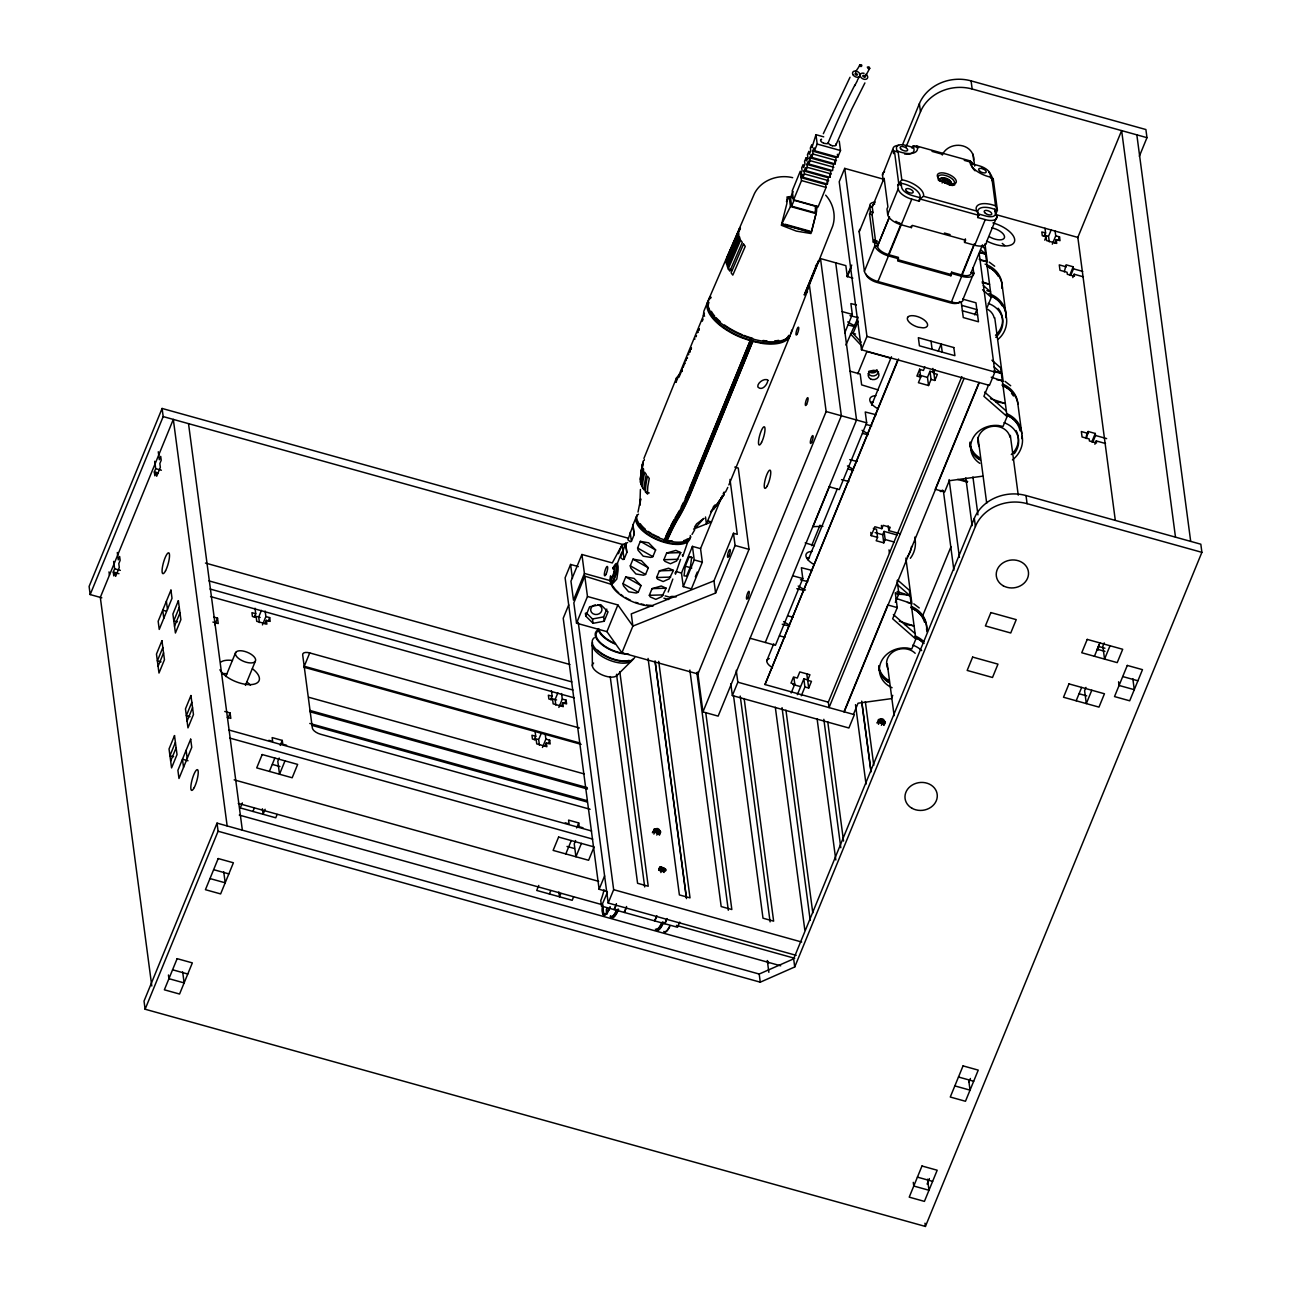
<?xml version="1.0" encoding="UTF-8"?>
<svg xmlns="http://www.w3.org/2000/svg" width="1291" height="1291" viewBox="0 0 1291 1291"><rect width="100%" height="100%" fill="white"/><g stroke="black" fill="none" stroke-linecap="round" stroke-linejoin="round"><path stroke-width="1.5" d="M645.435 491.903L645.435 491.677A92.662 79.897 -7.5 0 1 646.952 478.735L647.549 476.153L649.276 478.461L647.84 486.207A83.027 71.586 -7.5 0 0 647.598 494.098L645.435 491.903L649.212 492.952M625.635 543.446L626.829 552.516L624.102 559.181L622.875 559.552L620.6 557.567L625.635 543.446L626.829 552.516M632.929 525.647L627.91 539.767L630.169 541.752L631.396 541.381L634.139 534.716L632.977 524.937L636.269 516.9M668.189 592.004L672.837 579.03M912.124 148.32L913.027 146.093L916.9 146.077L970.106 160.891L971.849 162.456L971.639 165.183A15.75 7.165 22.3 0 0 975.044 170.783M643.208 460.984L641.643 468.827A92.936 80.139 -7.5 0 0 641.127 474.007M722.815 496.664L724.186 494.356L721.621 498.213A92.662 79.897 -7.5 0 1 713.294 509.251L714.504 507.766A92.936 80.139 -7.5 0 0 719.749 501.263L722.944 495.454A98.261 84.722 -7.5 0 1 718.312 502.231M679.34 374.455L676.5 377.924L675.968 382.346L704.434 313.277M726.204 262.073L726.462 263.961L738.872 235.188L738.613 233.3L726.204 262.073L728.511 262.702M739.146 228.959L740.34 227.506L726.736 257.78L754.412 193.65C761.303 179.917 778.263 174.14 792.674 177.674M714.907 504.975L714.859 506.556A98.261 84.722 -7.5 0 0 716.618 504.426M790.915 333.659L807.472 290.959M807.617 289.684L807.843 287.925M807.456 291.072L806.31 292.46L832.711 226.054C836.148 215.371 833.211 203.397 825.675 195.183M642.208 466.713A98.261 84.722 -7.5 0 0 640.465 479.59L640.675 477.815A98.261 84.722 -7.5 0 1 642.418 464.938L642.579 463.63M642.676 465.405L642.305 469.876A98.261 84.722 -7.5 0 0 640.562 482.737L640.304 480.849A98.261 84.722 -7.5 0 1 642.047 467.971L643.047 462.372L642.418 464.938M978.368 213.935L977.916 217.582L986.889 220.035A13.491 6.132 22.3 0 0 997.023 217.227L994.845 209.368L995.393 213.435A10.796 4.906 22.3 0 1 985.969 216.049L978.368 213.935L977.642 217.501L978.82 215.355L977.852 212.305A15.75 7.165 22.3 0 1 991.972 208.416L997.394 210.223L996.474 212.45L994.845 209.368M685.295 566.233L684.02 575.834L686.602 576.093L690.427 566.749L691.686 557.147L689.12 556.889L685.295 566.233L691.782 568.04M616.727 565.071L621.875 552.015M920.096 197.717L919.37 201.283L910.107 198.653A13.491 6.132 22.3 0 1 898.423 189.777L897.681 184.807L901.118 183.274L901.651 187.34A10.796 4.906 22.3 0 0 912.495 195.603L920.096 197.717L919.095 201.202L920.209 196.264A15.75 7.165 22.3 0 0 903.958 183.903L898.617 182.725L894.453 151.225L898.052 151.289A18.445 8.375 22.3 0 0 916.9 146.077M680.551 559.374L675.483 574.205L675.08 572.72M687.845 541.575L682.778 556.405L682.374 554.92M997.007 216.372L986.502 241.982A13.491 6.132 22.3 0 1 974.721 245.242L964.587 242.418L965.507 240.191L912.301 225.392L911.381 227.603L901.247 224.795A13.491 6.132 22.3 0 1 887.692 214.484L886.982 209.045L887.885 206.834L884.141 178.336L883.222 180.562L882.511 175.14L893.001 148.675A13.491 6.132 22.3 0 1 898.568 145.415M644.144 460.484L644.354 459.596M855.11 73.539C854.69 74.83 857.208 75.943 857.579 74.491C853.012 72.118 857.547 70.489 859.725 65.002C863.76 63.307 861 69.294 859.725 65.002M864.292 75.394C859.741 74.991 866.777 79.397 864.599 75.572M869.747 68.31L868.924 66.842L867.326 67.116L868.165 68.568L869.747 68.31L865.131 76.847M815.25 207.69L816.041 213.628L811.41 232.235L781.765 223.989L790.447 206.512L789.14 196.619L792.771 197.62L787.058 196.877A40.57 9.118 -74.4 0 1 786.865 203.607L781.329 225.263L796.386 231.121L810.974 233.526L816.509 211.853A40.57 9.118 -74.4 0 0 816.719 206.011M638.012 512.091L640.691 498.778L639.884 505.249L640.401 489.499M643.919 458.434L676.5 377.924M793.481 200.153L801.501 180.579L800.275 171.219L792.238 190.794L793.481 200.153L818.058 206.996L826.079 187.421L825.691 184.5L801.114 177.658L802.566 174.333L802.954 177.254L827.386 184.064L828.289 177.787L804.003 171.025L805.439 167.701L805.826 170.622L829.984 177.335L830.888 171.074L806.875 164.393L808.311 161.068L808.699 163.989L832.582 170.622L833.486 164.36L809.764 157.76L811.2 154.436L811.587 157.357L835.164 163.909L836.084 157.647L812.636 151.112L814.072 147.803L814.46 150.708L837.762 157.195L840.506 150.531L839.263 141.171M815.767 266.672L804.228 295.01L818.93 260.621M808.537 286.102L818.446 260.669M687.151 357.494L687.538 357.946M685.957 360.27L686.15 359.818M682.326 369.226L681.503 371.195L682.31 369.194M687.054 358.236L687.006 358.462M691.282 348.828L690.814 349.183M683.02 367.483L683.375 366.644M628.475 538.282L162.101 408.456L89.111 586.437L90.176 594.57L101.828 597.814M90.176 594.57L163.182 416.59L162.101 408.456M117.303 552.5L118.272 559.858L119.643 556.518L120.144 560.31L118.788 563.651L119.288 567.443L115.641 576.351L115.125 572.558L113.769 575.883L113.269 572.091L114.625 568.766L113.656 561.407M158.277 451.753L159.342 459.741L160.713 456.401L161.214 460.209L159.842 463.534L160.342 467.326L156.695 476.234L156.195 472.441L154.823 475.782L154.323 471.973L155.695 468.649L154.71 461.29M162.844 647.501L157.373 660.863L161.068 661.88M179.271 607.464L173.801 620.81L177.496 621.842M158.083 666.285L163.57 652.923M174.511 626.232L179.982 612.886M214.79 624.779L217.517 618.115L213.983 617.13M175.415 742.373L169.928 755.719L173.639 756.752M191.826 702.32L186.356 715.666L190.067 716.699M170.654 761.141L176.125 747.779M187.082 721.088L192.553 707.742M225.796 676.5L235.688 652.407M254.375 617.082L255.747 613.741L255.005 608.222M261.428 610.369L258.7 617.033L259.426 622.552M262.46 624.909L265.881 616.565L265.139 611.046M265.01 623.698L266.382 620.358L270.174 621.407L269.674 617.614L265.881 616.565M228.039 717.974L230.088 712.971L224.763 711.486M268.302 620.955L269.674 617.614M245.419 685.376L255.311 661.282A10.796 4.906 22.3 0 0 242.869 650.987A10.796 4.906 22.3 0 0 238.319 658.249A10.796 4.906 22.3 0 0 255.311 661.282M217.033 823.125L144.027 1001.106L145.108 1009.223L925.421 1226.45L1201.889 552.338L1200.824 544.205L1026.006 495.55A40.489 34.905 -7.5 0 0 974.318 518.337L793.658 958.842L794.723 966.975L760.27 982.177L218.098 831.243L217.033 823.125L759.189 974.043L793.658 958.842M145.108 1009.223L218.098 831.243M242.353 802.921L240.287 807.924L275.758 817.8L277.129 814.46M579.352 727.963L309.727 652.923L304.256 666.269L579.691 742.938M252.955 811.458L254.327 808.118M269.383 771.405L274.854 758.059M280.228 745.423L282.277 740.421L272.143 737.597L272.643 741.389L268.851 740.34M279.179 758.027L277.807 761.351L279.518 774.229L284.988 760.883M265.139 809.263L263.09 814.282L262.363 808.763M578.336 566.604L570.59 564.441L565.103 577.803L608.19 903.022L796.192 955.356M581.902 554.485L570.961 581.176L573.478 600.154L584.42 573.446L581.902 554.485L612.305 562.941L622.101 544.786L627.62 542.591M568.702 604.898L563.231 618.244L599.121 889.273L606.883 891.435M612.337 584.662L584.775 576.157L573.833 602.865L576.528 623.182L606.931 631.654L621.923 652.794L697.931 673.95L749.022 549.353L738.258 468.052L734.773 467.084M707.71 301.836L703.869 311.179L703.337 315.601L704.628 316.134M576.528 623.182L587.47 596.49L584.775 576.157M681.809 370.404L682.229 369.371L681.6 370.953M678.985 377.23L681.164 372.002M684.843 363.013L684.149 364.611L684.924 362.819M689.62 352.007L690.136 350.732M694.897 339.13L695.01 338.887M696.091 336.386L696.446 335.531L695.914 336.79M702.223 321.249L703.127 319.055M681.938 371.501L682.31 370.598M689.797 351.765L690.185 350.813M735.918 244.628L738.145 239.206M534.361 739.646L535.733 736.306L535.007 730.787M550.789 699.593L552.161 696.252L551.435 690.733M585.775 616.097L589.6 606.754L600.735 604.64L608.029 611.869L604.204 621.229L593.069 623.327L585.775 616.097L585.388 613.193M541.429 732.917L538.686 739.598L539.428 745.117M557.857 692.88L555.114 699.544L555.84 705.064M618.454 553.694L622.101 544.786L624.102 559.181M542.446 747.473L545.867 739.13L545.141 733.611M558.874 707.42L562.295 699.077L561.569 693.557M545.012 746.263L546.367 742.922L550.176 743.971L549.676 740.179L545.867 739.13M561.424 706.209L562.795 702.869L566.604 703.934L566.087 700.142L562.295 699.077M548.304 743.519L549.676 740.179M564.732 703.466L566.087 700.142M604.204 621.229L603.623 616.888L606.818 609.094M622.988 583.629L625.732 576.948L634.075 578.416L641.014 585.581L638.27 592.246L636.189 593.021L628.588 591.762L623.488 585.84L622.988 583.629L638.27 592.246M630.282 565.829L633.026 559.148L641.369 560.617L648.308 567.782L645.581 574.447L643.499 575.221L635.898 573.962L630.783 568.04L630.282 565.829L645.581 574.447M637.593 548.03L640.32 541.349L648.663 542.817L655.618 549.982L652.875 556.647L650.793 557.422L643.192 556.163L638.077 550.24L637.593 548.03L652.875 556.647M606.931 631.654L617.873 604.946L587.47 596.49M823.723 136.846L815.96 134.684L811.958 147.529M793.061 191.423L790.495 197.652L791.625 206.189L814.686 212.595L817.235 206.366L794.191 199.96L791.625 206.189M814.46 150.708L817.203 144.043L815.96 134.684M637.125 520.757A27.644 12.555 22.3 0 0 658.136 539.525L663.639 541.429L665.01 538.153M664.913 541.784L666.898 537.088A94.082 21.124 -74.4 0 1 678.469 514.802A96.873 21.753 -74.4 0 0 690.572 489.499L751.717 340.453M663.639 541.429L666.172 542.139L668.173 537.427A94.082 21.124 -74.4 0 1 679.728 515.157A96.873 21.753 -74.4 0 0 691.847 489.854L752.976 340.808L750.442 340.098L689.313 489.16M621.923 652.794L632.88 626.087L631.267 613.903L713.971 580.869L733.482 533.28L737.274 534.345L729.996 479.381M750.442 340.098L689.394 489.838A98.261 22.076 -74.4 0 1 677.113 515.512A92.855 20.85 -74.4 0 0 664.639 539.896L658.813 537.879A29.015 13.168 22.3 0 1 637.189 514.673M752.976 340.808L691.928 490.548A98.261 22.076 -74.4 0 1 679.647 516.206A92.855 20.85 -74.4 0 0 667.173 540.59L672.901 541.8A29.015 13.168 22.3 0 0 690.798 536.862M649.308 595.312L652.036 588.648L661.299 586.001L666.124 588.196L661.993 596.571L655.828 599.347L650.293 596.942L649.308 595.312L663.38 594.877M656.603 577.529L659.346 570.848L668.609 568.201L673.418 570.396L669.303 578.771L663.138 581.547L657.587 579.143L656.603 577.529L670.691 577.077M663.897 559.729L666.64 553.048L675.903 550.402L680.728 552.596L676.597 560.972L670.432 563.747L664.897 561.343L663.897 559.729L677.985 559.277M538.767 885.432L536.717 890.451L572.187 900.311L573.543 896.987M883.464 179.175L844.701 168.379L839.215 181.724L861.484 349.764L989.422 385.38L994.893 372.034L979.175 253.423M549.385 893.969L550.741 890.629M565.797 853.932L571.284 840.57M576.641 827.934L578.707 822.932L568.573 820.108L569.073 823.9L565.264 822.851M681.487 573.059L692.428 546.367L700.545 548.627L702.336 562.166L691.395 588.874L683.278 586.614L681.487 573.059L675.709 571.461M575.592 840.538L574.237 843.878L575.931 856.74L581.418 843.394M713.778 506.024L706.435 523.952L705.499 516.981M683.278 586.614L694.235 559.923L692.428 546.367M700.545 548.627L722.137 495.954M560.875 893.453L559.519 896.793L558.874 891.92M728.866 484.948L789.995 335.886A44.523 20.22 22.3 0 1 762.529 343.471L753.073 341.486M695.333 576.787L697.253 572.123M859.225 231.88L869.731 206.27A13.491 6.132 22.3 0 1 875.282 202.154M894.453 151.225L893.566 153.597L893.017 149.53M875.572 241.223L872.07 214.629L872.974 212.402L872.264 207.06L883.528 179.497M860.468 228.959A13.491 6.132 22.3 0 0 859.209 231.831L864.405 271.271A13.491 6.132 22.3 0 0 877.88 281.519L951.515 302.013A13.491 6.132 22.3 0 0 963.215 298.77L973.721 273.111L971.187 272.417A10.796 4.906 22.3 0 1 961.763 275.015L951.645 272.191L950.902 275.774L897.697 260.96L898.439 257.393L888.305 254.569A10.796 4.906 22.3 0 1 877.444 246.323L876.734 240.884L874.201 240.191L873.281 242.418L869.537 213.919L870.441 211.692L869.731 206.27L872.264 206.98A10.796 4.906 22.3 0 1 874.733 203.962M617.873 604.946L632.88 626.087L715.585 593.053L735.095 545.48L733.482 533.28M847.17 276.209L851.737 265.042M847.251 276.839L851.059 267.527M902.619 144.56L919.386 103.667A40.489 34.905 -7.5 0 1 971.09 80.881L1145.892 129.536L1146.973 137.669L1139.34 156.292M599.121 889.273L604.591 875.927M905.992 147.126L920.467 111.801L919.386 103.667M875.814 243.111L876.734 240.884M864.405 271.223L874.911 245.613L874.201 240.191M887.692 214.484L898.197 188.873M900.198 185.501L901.118 183.274L897.697 184.952L901.812 179.772L898.052 151.289M898.617 258.749L888.482 255.925A13.491 6.132 22.3 0 1 874.911 245.613L877.444 246.323L889.451 216.92M608.19 903.022L613.661 889.677L578.255 622.31M877.444 246.323L889.467 217.017M844.717 332.965L852.318 314.423L850.882 303.579L856.385 304.966M845.912 345.052L858.208 317.247M858.047 321.233L853.028 333.465L861.081 342.115M877.961 281.535L911.769 199.169M888.466 254.617L901.247 223.488M652.375 832.711C660.556 819.349 664.058 843.717 653.746 829.371M652.923 832.453L654.295 829.129M852.835 278.162L847.283 276.484L845.847 265.639L820.511 258.587L841.345 415.783L718.151 716.118L702.95 711.89L826.143 411.539L809.263 284.198M653.666 832.356L655.037 829.016M653.875 834.083L655.925 829.064M655.538 832.614L656.909 829.274M656.522 832.953L657.894 829.613M656.796 835.083L658.846 830.081M658.297 833.954L659.669 830.613M658.959 834.551L660.33 831.21M659.411 835.148L660.782 831.807M861.484 349.764L866.955 336.418L844.701 168.379M857.773 373.793L866.89 351.555L890.968 358.252M658.7 870.295L660.072 866.955C676.306 871.28 653.859 874.104 660.072 866.955M659.588 870.344L660.96 867.019M942.091 182.999L942.64 181.66M660.556 870.554L661.928 867.213M737.839 682.197L854.384 714.649L848.897 727.995L732.368 695.559L737.839 682.197L736.257 670.336M660.863 872.571L662.928 867.568M662.493 871.36L663.864 868.02M663.332 871.893L664.704 868.569M663.994 872.49L665.349 869.15M765.289 642.482L856.546 420.011L835.713 262.815M829.5 486.481L813.04 526.647L822.932 526.325M811.636 545.657L820.043 525.163M766.854 660.556L773.729 643.789M808.134 559.923L837.181 489.095M871.57 405.229L891.452 356.768M812.378 570.509L801.372 567.717L802.808 578.562L775.423 645.306L750.087 638.254M876.25 414.766L865.244 411.99L866.681 422.835L839.295 489.579L829.161 486.755M897.665 360.237L764.982 684.537L828.322 702.175L961.843 376.633M764.982 684.537L898.504 358.995M950.902 275.774L951.645 272.191M961.601 274.983L974.382 243.838M974.544 243.886L951.435 301.981M791.173 692.96L794.788 684.165L793.917 677.662M919.628 369.016L920.709 377.133L918.417 382.701L928.552 385.525L931.053 379.409L929.988 371.275L933.78 372.324L934.862 380.458L931.053 379.409M924.889 366.951L923.436 370.469L919.644 369.404L916.9 376.084L920.709 377.133M974.721 245.242L985.243 219.631M797.338 694.703L803.841 678.856L807.633 679.905M928.552 385.525L927.471 377.392L929.988 371.275M938.267 351.071L941.155 344.019L942.236 352.153M982.467 244.854L971.187 272.417L973.721 273.111L973.011 267.689M801.308 695.784L804.906 686.973L803.841 678.856M934.862 380.458L937.363 374.342L933.571 373.293L935.007 369.759M804.906 686.973L808.715 688.038L811.458 681.358L807.65 680.309L809.925 674.741L799.807 671.917L797.289 678.049L793.497 676.984L790.98 683.1L794.788 684.165M897.035 534.99L884.077 531.392L885.158 539.525L883.786 542.849L876.186 540.735L877.557 537.395L871.215 535.636L874.862 526.744L881.834 528.681L883.205 525.34L890.177 527.293L888.805 530.617L899.908 533.716M883.786 542.849L882.705 534.716L884.077 531.392M974.689 314.875L976.867 309.582L961.666 305.354M987.228 307.242L991.278 297.35L984.823 248.566L981.918 246.016M964.087 378.328L829.048 707.597L828.257 701.659M843.991 711.761L887.788 604.963L897.245 607.593L892.662 618.776L915.835 639.077L911.769 648.97L907.153 647.985A24.287 20.946 -7.5 0 0 880.623 663.009A24.287 20.946 -7.5 0 0 892.081 687.716M979.03 382.491L935.233 489.273L944.689 491.903L949.272 480.72L982.645 476.169M844.249 711.825L979.288 382.556M1044.225 236.35L1045.597 233.009L1044.968 228.265M895.325 602.381L898.875 593.731L897.116 580.45M1044.726 240.142L1046.097 236.802L1042.305 235.737L1041.805 231.944L1045.597 233.009M1051.294 229.637L1048.55 236.301L1049.276 241.82M853.448 714.391L858.031 703.208L891.387 698.641L892.743 695.349M988.486 385.121L983.903 396.305L1007.077 416.59L1003.01 426.482L998.395 425.497A24.287 20.946 -7.5 0 0 972.623 438.795A24.287 20.946 -7.5 0 0 979.804 463.34M1052.31 244.177L1055.731 235.833L1055.102 231.089M1054.86 242.966L1056.232 239.626L1060.04 240.675L1059.524 236.882L1055.731 235.833M1058.168 240.223L1059.524 236.882M876.96 722.96C885.142 709.598 888.66 733.95 878.332 719.62M877.509 722.702L878.881 719.361M878.267 722.605L879.623 719.265M922.662 615.791L950.967 546.771M1077.662 237.818L1121.637 130.617L1175.488 537.153M878.461 724.316L880.527 719.313M1064.317 271.852L1066.092 264.816L1073.192 266.785L1073.45 268.818L1070.723 275.499M880.123 722.847L881.495 719.523M881.124 723.202L882.479 719.862M881.382 725.316L883.431 720.313M882.883 724.203L884.254 720.862M883.544 724.784L884.916 721.443M883.996 725.381L885.368 722.04M1069.771 275.128L1073.192 266.785M1072.805 277.581L1074.177 274.241L1083.423 276.823M794.723 966.975L975.399 526.47L974.318 518.337M1086.118 436.503L1088.168 431.501L1095.268 433.469L1095.526 435.503L1092.799 442.184M1086.393 438.537L1088.168 431.501M1091.847 441.812L1095.268 433.469M1094.881 444.265L1096.253 440.925L1105.516 443.507M1097.043 649.647L1099.093 644.645L1097.995 650.019M1076.178 700.771L1081.648 687.425M1094.413 656.28L1099.9 642.934M1085.973 687.377L1084.601 690.717L1086.312 703.595L1091.783 690.249M1104.225 642.886L1102.853 646.226L1104.547 659.104L1110.034 645.758M927.099 1184.089L929.342 1178.586M968.912 1082.148L970.412 1078.485M685.699 360.931L686.118 359.931M688.442 354.831L688.861 353.847M698.609 330.076L699.012 329.076M698.851 330.173L699.254 329.189M698.738 329.947L699.093 328.882M823.674 143.333L827.305 143.737A4.051 1.84 22.3 0 0 828.225 142.607A304.563 68.407 -74.4 0 1 854.803 85.141M830.323 144.979L829.532 144.35A4.051 1.84 22.3 0 1 828.225 142.607M832.259 145.786L834.906 145.851A4.051 1.84 22.3 0 0 835.632 144.156M835.777 145.221L851.624 109.396L864.905 82.931M689.733 351.717L690.185 350.652L689.975 351.83M690.959 348.715L691.411 347.65M683.213 367.047L683.843 365.514M679.728 922.097L677.517 927.261L601.509 906.104L607.399 892.307M616.388 904.458L614.177 909.639A25.901 5.826 -74.4 0 0 616.388 903.668M626.522 907.283L624.311 912.463A25.901 5.826 -74.4 0 0 626.522 906.492M656.925 915.739L654.715 920.919A25.901 5.826 -74.4 0 0 656.393 916.497M667.06 918.563L664.849 923.743A25.901 5.826 -74.4 0 0 666.527 919.321M691.056 349.296L691.443 348.392M823.335 133.699L850.027 77.25M708.614 299.609L726.736 257.667M728.205 268.883L740.614 240.126L742.309 242.418L729.867 271.175L728.205 268.883L732.062 269.964M729.528 253.407L740.421 228.249M809.715 158.987L806.02 157.954L804.583 161.262L804.971 164.183L803.535 167.507L803.147 164.586L801.711 167.911L802.098 170.815L800.662 174.14M802.954 177.254L804.39 173.93L804.003 171.025M805.826 170.622L807.262 167.297L806.875 164.393M808.699 163.989L810.135 160.665L809.764 157.76M811.587 157.357L813.023 154.032L812.636 151.112M727.801 487.401L725.461 492.178M854.658 85.835L857.305 80.817M786.445 201.509L789.14 196.619M692.024 534.442L694.752 529.746M782.943 223.666L782.443 224.505L809.554 232.041L810.054 231.202L784.88 224.198M910.349 558.293C914.448 552.951 916.223 546.109 915.093 539.444M723.154 493.678L724.154 492M723.541 494.437L724.332 493.097M616.888 564.151L617.001 563.989A10.393 1.146 -70.9 0 1 617.598 564.909A10.393 3.486 -78.1 0 1 617.953 571.268L616.808 579.062L613.047 583.225A10.393 3.486 -78.1 0 1 610.659 581.805A10.393 1.146 -70.9 0 1 610.933 580.288M815.492 265.93L816.719 264.429M817.59 263.38L818.768 261.912M616.469 675.935L631.218 661.234M997.878 339.468C1004.479 334.143 1007.851 325.332 1006.351 316.973M1012.434 459.935C1019.567 454.4 1023.876 445.282 1022.133 436.229M923.517 196.264L919.999 198.975L978.82 215.355L976.722 211.079L923.517 196.264A18.445 8.375 22.3 0 0 901.812 179.772M821.011 139.622L821.576 139.299A4.051 1.84 22.3 0 0 821.931 142.236L823.706 143.236M693.557 529.084L711.486 521.919L707.694 520.87M586.404 612.967L592.488 618.986L603.623 616.888M666.64 553.048L680.728 552.596M659.346 570.848L673.418 570.396M652.036 588.648L666.124 588.196M672.482 541.042L667.173 540.59M666.172 542.139L671.578 543.269A27.644 12.555 22.3 0 0 688.636 538.557M849.994 315.633L857.337 317.489M848.171 324.993L855.513 326.849M866.18 424.497L871.699 425.901M862.533 433.405L868.036 434.793M849.752 459.644L857.095 461.484M847.929 469.004L853.448 470.392M841.538 479.655L848.881 481.511M800.468 579.772L807.827 581.628M796.821 588.68L804.164 590.536M787.72 615.839L793.223 617.227M782.233 624.263L789.576 626.119M779.506 635.866L785.009 637.254M920.467 111.801A40.489 34.905 -7.5 0 1 972.155 89.014L1146.973 137.669M918.724 147.674L913.027 146.093L913.996 149.127A15.75 7.165 22.3 0 1 904.588 154.016M932.005 151.37L941.494 154.016M964.264 160.358L971.849 162.456M913.479 147.513L905.879 145.399A10.796 4.906 22.3 0 0 896.454 147.997L897.003 152.08M971.752 163.731L979.353 165.845A10.796 4.906 22.3 0 1 990.197 174.091L990.746 178.174L993.231 178.723L997.394 210.223L995.555 205.866L991.795 177.383A18.445 8.375 22.3 0 1 970.106 160.891M817.203 144.043L840.506 150.531M813.023 154.032L836.471 160.552M810.135 160.665L833.873 167.265M995.845 214.58L1077.84 237.415L1115.263 520.031M807.262 167.297L831.275 173.978M1044.419 235.156L1048.147 236.188M804.39 173.93L828.677 180.692M801.501 180.579L826.079 187.421M870.441 211.692L872.974 212.402M1066.366 266.85L1059.265 264.881L1059.992 270.287L1067.076 272.272L1067.35 274.305L1074.451 276.274L1074.177 274.241M1073.45 268.818L1082.713 271.4M944.431 233.026L950.128 234.607M869.537 213.919L872.07 214.629M790.447 206.512L816.041 213.628M951.822 273.547L961.956 276.371A13.491 6.132 22.3 0 0 973.721 273.111M897.519 259.604L950.725 274.418M962.666 299.109L975.964 302.804L978.481 321.782L963.28 317.554L961.214 301.965M962.376 310.776L977.577 315.004M842.184 311.599L852.318 314.423M866.955 336.418L994.893 372.034M851.753 332.981L855.546 334.03M919.031 375.036L927.471 377.392M1088.442 433.534L1081.342 431.549L1082.068 436.971L1089.152 438.94L1089.426 440.973L1096.527 442.958L1096.253 440.925M1095.526 435.503L1106.645 438.601M850.075 371.227L860.209 374.051L861.646 384.879L878.283 389.947M826.143 411.539L866.681 422.835M961.795 479.8L967.637 481.43M957.68 479.413L967.395 482.124M975.399 526.47A40.489 34.905 -7.5 0 1 1027.087 503.668L1201.889 552.338M873.313 528.39L876.476 529.278L877.557 537.395M875.104 532.602L882.705 534.716M885.158 539.525L894.405 542.091M1099.367 646.678L1104.918 648.227M735.095 545.48L749.022 549.353M898.875 593.731L895.276 592.73L897.245 607.593M1097.479 649.292L1104.951 651.374M792.674 575.738L802.808 578.562M1122.718 676.549L1137.92 680.777M689.12 556.889L692.363 557.793M694.235 559.923L702.336 562.166M163.182 416.59L623.731 544.786M1079.228 693.8L1086.699 695.865M584.42 573.446L611.692 581.047M665.123 595.909L669.819 597.233A6.745 3.066 22.3 0 1 676.048 597.023M155.695 468.649L161.391 470.231M154.323 471.973L158.115 473.039M792.771 684.44L800.242 686.522M205.447 563.054L569.96 664.51M208.964 580.885L571.848 681.906M210.046 589.019L572.914 690.023M114.625 568.766L120.337 570.348M210.546 596.587L574.334 697.866M113.269 572.091L118.966 573.688M255.747 613.741L251.939 612.676L252.439 616.485L256.247 617.534L256.748 621.326L266.882 624.15L266.382 620.358M552.161 696.252L548.368 695.204L548.869 698.996L552.661 700.045L553.161 703.837L563.296 706.661L562.795 702.869M254.569 615.888L260.169 617.453M550.983 698.399L556.582 699.964M212.918 622.052L218.244 623.537L217.517 618.115M166.426 611.176L162.731 610.159L163.796 618.276M304.014 667.237L581.111 744.358M535.733 736.306L531.94 735.241L532.441 739.033L536.233 740.098L536.749 743.89L546.884 746.714L546.367 742.922M534.555 738.452L538.299 739.485M308.823 697.285L584.258 773.955M309.937 710.453L587.292 787.655M310.114 711.809L587.47 789.011M309.792 723.46L587.147 800.678M311.906 725.364L587.324 802.034M590.116 809.279L320.507 734.224A8.101 3.679 22.3 0 1 312.357 728.043L302.675 654.86A8.101 3.679 22.3 0 1 309.727 652.923M227.264 717.409L230.815 718.393L230.088 712.971M286.586 745.278L282.777 744.213L282.277 740.421M582.999 827.789L579.207 826.724L578.707 822.932M228.701 729.948L591.585 830.968M229.782 738.081L592.666 839.085M272.433 764.433L279.905 766.515M566.991 846.428L574.463 848.51M188.018 760.754L182.467 759.221L183.548 767.338M234.155 779.861L598.669 881.333M613.661 889.677L801.663 942.01M238.254 803.389L602.768 904.862M676.436 925.373L794.723 958.309M239.287 815.089L780.7 965.797M213.644 869.666L228.846 873.894M958.487 1077.017L973.688 1081.245M209.981 878.558L225.183 882.802L223.73 871.764M954.84 1085.909L970.041 1090.137L968.815 1080.954M172.574 969.783L187.776 974.011M917.417 1177.134L932.618 1181.362M663.913 598.185L668.625 599.508M805.181 542.865L814.411 545.69M869.731 206.27L872.264 207.06M979.998 252.229L985.549 254.053L981.192 250.244M979.143 259.184L986.55 261.605A36.132 31.162 -7.5 0 0 981.079 260.508M982.144 281.858L989.552 284.294A36.132 31.162 -7.5 0 0 982.225 282.971M986.84 290.636L990.552 291.847L983.306 285.505M993.941 370.872L1001.332 373.309L994.102 366.967M991.23 377.214L1002.332 380.861A36.132 31.162 -7.5 0 0 996.878 379.748M990.536 398.677L1005.35 403.534A36.132 31.162 -7.5 0 0 996.152 402.114M897.132 591.52L910.09 595.78L897.051 584.371M896.293 598.475L911.091 603.333A36.132 31.162 -7.5 0 0 907.492 602.51M899.294 621.165L914.093 626.022A36.132 31.162 -7.5 0 0 904.91 624.586M832.308 145.705L830.371 144.899M750.539 340.776L740.889 337.451A44.523 20.22 22.3 0 1 711.163 297.608M640.32 541.349L655.618 549.982M633.026 559.148L648.308 567.782M625.732 576.948L641.014 585.581M989.245 262.121L994.683 266.22M1005.043 381.361L1010.692 385.751M913.802 603.849L919.24 607.948M982.58 289.733L991.278 297.35M991.924 360.205L1000.606 367.806L1007.077 416.59M984.613 392.077L1006.351 411.103M897.778 580.143L909.364 590.294L915.835 639.077M893.372 614.548L915.093 633.574M991.795 177.383L993.231 178.723L992.327 180.95L991.601 176.109A13.491 6.132 22.3 0 0 988.664 172.171M850.462 333.917L861.42 345.665M768.516 963.441L767.306 960.536L768.855 972.333M632.977 524.937L634.139 534.716M1136.838 134.845L1190.689 541.381M1132.82 678.646L1134.273 689.684L1119.071 685.456L1118.587 681.777M1056.232 239.626L1056.732 243.418L1046.598 240.594L1046.097 236.802M1001.913 283.52L1005.592 311.26M1021.391 430.516L1017.711 402.76A28.434 24.529 -7.5 0 0 1002.8 385.767M971.09 80.881L972.155 89.014M1026.006 495.55L1027.087 503.668M973.075 154.129L974.657 166.087M984.952 243.87L987.341 261.815M994.732 317.667L1003.188 381.474M1010.32 435.325L1018.244 495.147M965.329 238.835L965.507 240.191M964.409 241.062L964.587 242.418M977.981 437.359L986.695 503.167M972.93 476.976L977.949 514.867M965.797 477.864L972.123 525.647M931.037 341.195L932.102 349.328M949.127 479.59L959.423 557.357M932.925 368.403L933.571 373.293M911.204 226.248L911.381 227.603M943.334 490.515L953.871 570.154M905.862 558.083L911.946 603.962M888.16 525.744L888.805 530.617M837.375 154.291L837.762 157.195M889.031 549.869L889.451 553.113M834.777 161.004L835.164 163.909M881.398 525.437L881.834 528.681M829.597 174.43L829.984 177.335M826.998 181.143L827.386 184.064M870.796 532.392L871.215 535.636M887.272 663.816L894.13 715.682M812.168 147.594L811.781 144.689L810.345 147.997L810.732 150.918L809.296 154.226L808.908 151.321L807.472 154.63L807.843 157.55L806.407 160.859L806.02 157.954M865.341 701.659L873.765 765.273M927.519 1179.216L928.971 1190.254L913.77 1186.026L913.286 1182.346M861.694 701.126L870.909 770.711M861.807 702.369L871.022 771.937M924.985 1223.19L925.421 1226.45M855.497 704.66L866.019 784.17M827.757 721.83L843.539 841.07M823.836 719.313L840.812 847.751M817.106 718.861L835.81 859.984M806.794 673.805L808.715 688.038M785.945 710.195L812.797 912.915M782.039 707.678L810.215 920.402M775.31 707.226L804.793 929.827M744.149 698.56L773.632 921.161L762.997 918.191L733.514 695.591M740.227 696.043L770.098 921.871M730.787 683.697L732.368 695.559M713.971 580.869L715.585 593.053M759.189 974.043L760.27 982.177M705.774 712.761L731.836 909.526L721.185 906.556L689.862 670.045M697.689 672.095L702.95 711.89M696.85 672.482L728.302 910.236M658.7 661.363L690.023 897.874L679.389 894.921L648.066 658.41M655.053 660.847L686.376 897.423M655.166 662.073L686.505 898.601M630.202 532.312L631.396 541.381M619.793 671.594L648.227 886.239L637.576 883.286L610.207 676.581M616.533 674.289L644.693 886.949M592.488 618.986L593.069 623.327M570.59 564.441L572.429 578.416M601.509 906.104L600.767 900.553A14.846 3.34 -74.4 0 0 604.027 889.725M188.518 423.642L242.353 830.178M227.151 825.933L173.317 419.397L100.311 597.394L151.789 985.985M166.378 601.251L167.459 609.384M186.114 750.313L187.195 758.446M182.66 971.881L184.129 982.919L168.927 978.675L168.443 974.995M109.009 571.881L109.445 575.14M592.198 645.08L592.375 665.962M772.502 667.657A10.796 4.906 22.3 0 1 769.275 658.555M854.965 325.832A25.901 11.764 22.3 0 1 847.703 321.895M806.73 558.035A14.846 6.745 22.3 0 1 809.457 557.647M813.733 564.328A14.846 6.745 22.3 0 1 812.023 551.418M789.317 624.86A25.901 11.764 22.3 0 1 783.589 621.633M805.455 589.987A25.901 11.764 22.3 0 1 798.193 586.033M870.602 402.292A14.846 6.745 22.3 0 1 873.329 401.921M877.606 408.601A14.846 6.745 22.3 0 1 875.895 395.691M853.19 469.133A25.901 11.764 22.3 0 1 847.461 465.906M867.778 433.534A25.901 11.764 22.3 0 1 862.065 430.306M981.563 167.862A13.491 6.132 22.3 0 1 983.177 168.588M882.511 175.14A13.491 6.132 22.3 0 1 884.577 171.735M976.722 211.079A18.445 8.375 22.3 0 1 995.555 205.866M959.6 301.561A10.796 4.906 22.3 0 1 950.354 302.852L876.879 282.406A10.796 4.906 22.3 0 1 866.035 274.16M943.673 182.451A5.39 2.453 22.3 0 1 942.688 177.771A5.39 2.453 22.3 0 1 950.822 181.724A5.39 2.453 22.3 0 1 944.931 183.048M946.642 179.094A6.745 3.066 22.3 0 1 951.144 185.129M939.428 181.079A6.745 3.066 22.3 0 1 944.996 178.513M940.849 181.402A8.779 3.986 22.3 0 1 941.058 174.979A8.779 3.986 22.3 0 1 953.468 180.127A8.779 3.986 22.3 0 1 948.95 184.758M954.824 184.742A10.118 4.599 22.3 0 1 953.452 185.371M938.105 179.836A8.779 3.986 22.3 0 1 939.719 179.61M951.177 184.355A8.779 3.986 22.3 0 1 952.145 185.646M943.059 181.563A2.695 1.226 22.3 0 1 946.642 182.564M946.545 182.741A2.695 1.226 22.3 0 1 943.172 180.417A2.695 1.226 22.3 0 1 946.626 180.32A2.695 1.226 22.3 0 1 947.626 182.709M949.998 184.484A5.39 2.453 22.3 0 1 949.272 184.823M946.4 179.659A5.39 2.453 22.3 0 1 947.659 180.272M948.772 180.998A5.39 2.453 22.3 0 1 950.241 182.58M942.979 179.691A3.244 1.469 22.3 0 1 947.045 180.256A3.244 1.469 22.3 0 1 948.449 182.789M945.125 182.596A3.244 1.469 22.3 0 1 942.72 180.014M899.746 223.02A10.796 4.906 22.3 0 1 898.423 222.52M897.148 221.939A10.796 4.906 22.3 0 1 895.906 221.294M878.461 371.566A5.39 4.648 -7.5 0 1 868.23 373.502M877.105 370.759A5.39 4.648 -7.5 0 1 868.569 371.388M876.96 369.678A5.39 4.648 -7.5 0 1 869.472 371.098M651.358 605.35A27.805 12.62 22.3 0 1 646.42 604.995M643.789 604.559A27.805 12.62 22.3 0 1 641.094 603.946M638.367 603.204A27.805 12.62 22.3 0 1 635.624 602.3M630.25 600.073A27.805 12.62 22.3 0 1 625.215 597.41M622.875 595.926A27.805 12.62 22.3 0 1 620.713 594.393M618.744 592.795A27.805 12.62 22.3 0 1 613.096 586.259M597.668 604.85A5.664 4.89 -7.5 0 1 600.912 612.354A5.664 4.89 -7.5 0 1 591.536 612.418A5.664 4.89 -7.5 0 1 595.329 604.866M897.132 594.376A36.132 31.162 -7.5 0 1 910.09 595.78M888.03 681.874A24.287 20.946 -7.5 0 1 879.01 668.141M889.192 682.568A24.384 21.027 -7.5 0 1 878.751 665.688M912.785 645.161A24.384 21.027 -7.5 0 1 921.661 650.583M888.918 680.518A24.384 21.027 -7.5 0 1 878.864 667.286M888.127 669.238A16.25 14.007 -7.5 0 1 894.05 651.229A16.25 14.007 -7.5 0 1 915.19 653.278M914.609 637.06A27.095 23.351 -7.5 0 1 922.855 642.466M915.222 635.995A28.434 24.529 -7.5 0 1 923.888 641.692M910.704 607.545A27.095 23.351 -7.5 0 1 924.534 622.246M911.317 606.48A28.434 24.529 -7.5 0 1 926.583 629.863M911.559 608.255A28.434 24.529 -7.5 0 1 926.809 631.638M915.464 637.77A28.434 24.529 -7.5 0 1 924.114 643.451M911.511 546.496A24.384 21.027 -7.5 0 1 907.25 556.905M914.851 537.088A28.434 24.529 -7.5 0 1 914.932 541.897M988.244 303.433A24.384 21.027 -7.5 0 1 995.781 337.338M998.121 308.226A24.384 21.027 -7.5 0 1 995.506 335.305M987.502 309.195A16.25 14.007 -7.5 0 1 994.215 318.006M988.987 293.638A28.434 24.529 -7.5 0 1 1005.931 317.651M993.086 296.801A27.095 23.351 -7.5 0 1 1002.106 305.757M985.081 264.122A28.434 24.529 -7.5 0 1 1002.026 288.135M989.18 267.302A27.095 23.351 -7.5 0 1 998.201 276.242M987.002 266.527A28.434 24.529 -7.5 0 1 1002.349 288.313M990.907 296.042A28.434 24.529 -7.5 0 1 1006.238 316.214M980.079 252.939A36.132 31.162 -7.5 0 1 985.549 254.053M994.005 371.986A36.132 31.162 -7.5 0 1 1001.332 373.309M979.272 459.402A24.287 20.946 -7.5 0 1 970.138 442.006M1004.027 422.69A24.384 21.027 -7.5 0 1 1014.29 453.674M980.434 460.08A24.384 21.027 -7.5 0 1 969.993 443.2M1016.065 430.581A24.384 21.027 -7.5 0 1 1011.305 454.561M980.159 458.047A24.384 21.027 -7.5 0 1 970.106 444.814M979.369 446.751A16.25 14.007 -7.5 0 1 989.116 427.063A16.25 14.007 -7.5 0 1 1010.014 437.262M1005.85 414.572A27.095 23.351 -7.5 0 1 1020.051 430.758M1006.48 413.523A28.434 24.529 -7.5 0 1 1021.794 433.695M1001.945 385.073A27.095 23.351 -7.5 0 1 1014 395.498M1002.558 384.008A28.434 24.529 -7.5 0 1 1017.889 404.18M1011.515 393.416A27.095 23.351 -7.5 0 1 1013.435 395.934M1006.706 415.282A28.434 24.529 -7.5 0 1 1021.972 438.682M942.317 490.08A8.101 1.807 -74.4 0 1 940.138 490.451M1002.236 243.434A21.592 9.795 22.3 0 1 1004.705 245.516M992.957 222.923A21.592 9.795 22.3 0 1 1014.484 241.611A21.592 9.795 22.3 0 1 987.115 241.207M991.762 227.91A10.796 4.906 22.3 0 1 1004.463 237.609A10.796 4.906 22.3 0 1 989.309 236.673M252.423 668.738A21.592 9.795 22.3 0 1 250.486 684.617A21.592 9.795 22.3 0 1 219.906 669.771M220.842 662.105A21.592 9.795 22.3 0 1 232.477 660.476M222.262 673.547A21.592 9.795 22.3 0 1 227.006 673.821M246.952 682.084A21.592 9.795 22.3 0 1 250.47 685.231M610.062 906.863A19.833 4.454 -74.4 0 1 602.687 906.121M669.722 926.309A19.833 4.454 -74.4 0 1 665.043 931.602M607.432 913.044A17.816 4.002 -74.4 0 1 606.818 908.412M607.044 914.173A19.058 4.276 -74.4 0 1 606.383 909.235M618.486 909.106A19.639 4.406 -74.4 0 1 612.676 916.82M618.534 909.655A20.608 4.631 -74.4 0 1 611.401 916.965M663.719 922.242A20.608 4.631 -74.4 0 1 656.586 929.536M662.509 924.162A19.639 4.406 -74.4 0 1 656.893 928.649M661.282 923.823A19.639 4.406 -74.4 0 1 657.974 928.536M662.509 921.903A20.608 4.631 -74.4 0 1 655.376 929.197M616.097 911.252A19.639 4.406 -74.4 0 1 610.482 915.722M617.308 909.316A20.608 4.631 -74.4 0 1 610.175 916.626M610.143 907.266A20.495 4.599 -74.4 0 1 602.703 905.023M609.336 908.961A19.058 4.276 -74.4 0 1 603.236 908.348M669.642 926.76A20.495 4.599 -74.4 0 1 663.784 931.424M615.291 644.08A22.802 10.36 22.3 0 1 597.959 628.604M615.468 643.676A21.866 9.925 22.3 0 1 598.846 628.846M628.652 654.134A22.802 10.36 22.3 0 1 602.574 645.113A22.802 10.36 22.3 0 1 597.346 630.347M623.359 653.311A21.866 9.925 22.3 0 1 601.235 643.386A21.866 9.925 22.3 0 1 598.136 630.799M634.704 657.297A22.802 10.36 22.3 0 1 606.835 656.877A22.802 10.36 22.3 0 1 594.328 637.689M629.169 660.379A21.866 9.925 22.3 0 1 597.652 650.18M632.913 659.152A21.866 9.925 22.3 0 1 608.803 659.927A21.866 9.925 22.3 0 1 592.521 642.434M617.518 674.644A13.491 6.132 22.3 0 1 601.025 674.402A13.491 6.132 22.3 0 1 593.634 663.041M687.393 538.96A27.644 12.555 22.3 0 1 683.649 540.687M659.055 537.298A27.644 12.555 22.3 0 1 652.601 534.184M651.1 533.296A27.644 12.555 22.3 0 1 648.26 531.44M645.29 529.165A27.644 12.555 22.3 0 1 640.223 523.726M665.64 536.733A94.082 21.124 -74.4 0 1 669.884 527.648M670.933 525.534A94.082 21.124 -74.4 0 1 674.112 519.628M675.145 517.82A94.082 21.124 -74.4 0 1 677.194 514.464A96.873 21.753 -74.4 0 0 679.195 510.865M688.313 491.564A96.873 21.753 -74.4 0 1 685.279 498.504M683.246 502.861A96.873 21.753 -74.4 0 1 681.228 506.976M613.193 568.137A10.247 2.308 -74.4 0 1 617.405 565.861A10.247 2.308 -74.4 0 1 613.338 581.015A10.247 2.308 -74.4 0 1 610.53 578.029M613.338 569.218A8.101 1.824 -74.4 0 1 616.662 567.427A8.101 1.824 -74.4 0 1 613.451 579.385A8.101 1.824 -74.4 0 1 611.24 577.029M612.773 568.218A6.745 1.517 -74.4 0 1 614.903 568.863A6.745 1.517 -74.4 0 1 612.047 578.352A6.745 1.517 -74.4 0 1 610.401 576.06M613.144 568.815A4.857 1.097 -74.4 0 1 614.226 570.332A4.857 1.097 -74.4 0 1 612.354 576.593A4.857 1.097 -74.4 0 1 610.933 576.173M653.101 606.028A29.015 13.168 22.3 0 1 622.762 596.555A29.015 13.168 22.3 0 1 610.998 578.529M690.314 535.571A29.015 13.168 22.3 0 1 657.894 540.106A29.015 13.168 22.3 0 1 638.529 514.141M791.657 330.173A44.523 20.22 22.3 0 1 741.809 335.224A44.523 20.22 22.3 0 1 710.631 296.64M788.736 335.37A43.168 19.591 22.3 0 1 741.131 336.87A43.168 19.591 22.3 0 1 708.969 302.352M778.651 340.372A43.168 19.591 22.3 0 1 774.648 340.921M766.967 340.921A43.168 19.591 22.3 0 1 763.029 340.485M752.637 338.307A43.168 19.591 22.3 0 1 743.777 335.353M742.051 334.659A43.168 19.591 22.3 0 1 724.493 324.993M720.071 321.507A43.168 19.591 22.3 0 1 716.102 317.699M714.698 316.117A43.168 19.591 22.3 0 1 711.357 311.357M857.466 80.09A304.563 68.407 -74.4 0 1 860.113 75.185M865.954 74.216A4.051 2.808 28.4 0 1 866.245 79.187A4.051 2.808 28.4 0 1 860.29 76.266A4.051 2.808 28.4 0 1 864.082 73.297M942.252 155.049A16.186 13.959 -7.5 0 1 960.891 145.496A16.186 13.959 -7.5 0 1 973.559 159.923M642.482 487.724L644.209 490.031A92.662 79.897 -7.5 0 1 645.726 477.089L646.323 474.507L644.693 472.264L643.112 479.929A92.936 80.139 -7.5 0 0 642.482 487.724M641.062 484.19L641.788 486.223A98.261 84.722 -7.5 0 1 643.531 473.345L643.451 468.746L642.821 471.312A98.261 84.722 -7.5 0 0 641.062 484.19M767.887 380.28C767.5 384.524 761.964 391.512 757.817 386.961C757.01 382.604 765.095 377.569 767.887 380.28M726.575 259.039L726.365 260.798L738.985 230.266L726.575 259.039M703.756 518.514L696.607 523.872L694.51 527.148L696.85 526.308L703.756 518.514M170.945 590.132L158.164 621.278L159.245 629.411L172.01 598.266L170.945 590.132M161.94 640.739L156.469 654.085L158.987 673.047L164.457 659.701L161.94 640.739M178.368 600.686L172.897 614.032L175.415 633.01L180.885 619.664L178.368 600.686M174.511 735.596L169.04 748.941L171.558 767.903L177.028 754.557L174.511 735.596M190.939 695.542L185.468 708.888L187.97 727.866L193.456 714.52L190.939 695.542M190.681 739.194L177.9 770.34L178.981 778.473L191.762 747.328L190.681 739.194M177.141 958.664L164.36 989.81L179.562 994.038L192.343 962.892L177.141 958.664M218.195 858.547L205.43 889.693L220.632 893.921L233.397 862.775L218.195 858.547M262.186 754.541L256.715 767.887L292.186 777.763L297.656 764.401L262.186 754.541M697.882 331.819L697.495 332.788L697.947 331.835M558.616 837.052L553.129 850.398L588.599 860.274L594.086 846.928L558.616 837.052M972.639 657.087L967.169 670.432L992.505 677.485L997.975 664.139L972.639 657.087M990.891 612.58L985.404 625.925L1010.74 632.993L1016.227 619.632L990.891 612.58M1068.98 683.891L1063.51 697.253L1098.98 707.113L1104.45 693.767L1068.98 683.891M1087.232 639.4L1081.745 652.746L1117.215 662.622L1122.702 649.276L1087.232 639.4M921.984 1165.999L909.219 1197.144L924.421 1201.388L937.185 1170.227L921.984 1165.999M963.054 1065.882L950.273 1097.027L965.474 1101.271L978.239 1070.126L963.054 1065.882M1127.285 665.43L1114.52 696.575L1129.706 700.803L1142.487 669.658L1127.285 665.43M739.388 236.64L726.978 265.413L727.688 267.447L740.098 238.674L739.388 236.64M743.535 244.064L731.093 272.821L732.804 275.128L745.262 246.371L743.535 244.064M721.604 497.858L720.749 499.278A92.662 79.897 -7.5 0 1 712.422 510.316L710.776 511.688A83.027 71.586 -7.5 0 0 716.392 505.297L722.169 496.922L721.604 497.858M908.331 316.618L907.492 317.634A10.796 4.906 22.3 0 0 918.208 327.188L923.162 327.866A10.796 4.906 22.3 0 0 924.13 319.926A10.796 4.906 22.3 0 0 908.331 316.618M953.823 347.553L918.353 337.677L919.434 345.81L954.904 355.671L953.823 347.553M165.555 570.751A10.796 2.421 -74.4 0 0 169.137 553.21A10.796 2.421 -74.4 0 0 162.714 565.668A10.796 2.421 -74.4 0 0 165.555 570.751M194.263 787.558A10.796 2.421 -74.4 0 0 197.862 770.033A10.796 2.421 -74.4 0 0 191.439 782.491A10.796 2.421 -74.4 0 0 194.263 787.558M979.917 171.316A4.051 1.84 22.3 0 0 986.163 172.171A4.051 1.84 22.3 0 0 981.176 168.395A4.051 1.84 22.3 0 0 979.917 171.316M985.469 213.37A4.051 1.84 22.3 0 0 991.714 214.225A4.051 1.84 22.3 0 0 986.727 210.449A4.051 1.84 22.3 0 0 985.469 213.37M901.392 149.449A4.051 1.84 22.3 0 0 907.621 150.305A4.051 1.84 22.3 0 0 902.635 146.529A4.051 1.84 22.3 0 0 901.392 149.449M906.928 191.504A4.051 1.84 22.3 0 0 913.173 192.375A4.051 1.84 22.3 0 0 908.186 188.583A4.051 1.84 22.3 0 0 906.928 191.504M940.558 180.304A10.118 4.599 22.3 0 0 956.163 182.451A10.118 4.599 22.3 0 0 943.705 172.978A10.118 4.599 22.3 0 0 940.558 180.304M943.899 181.353A3.244 1.469 22.3 0 0 948.885 182.031A3.244 1.469 22.3 0 0 944.899 179.013A3.244 1.469 22.3 0 0 943.899 181.353M870.505 378.909A5.39 4.648 -7.5 0 0 878.945 375.181A5.39 4.648 -7.5 0 0 871.28 370.824A5.39 4.648 -7.5 0 0 870.505 378.909M728.802 556.243A4.051 0.904 -74.4 0 0 730.157 549.659A4.051 0.904 -74.4 0 0 727.737 554.339A4.051 0.904 -74.4 0 0 728.802 556.243M747.763 598.056A4.051 0.904 -74.4 0 0 749.119 591.488A4.051 0.904 -74.4 0 0 746.698 596.152A4.051 0.904 -74.4 0 0 747.763 598.056M811.636 442.329A4.051 0.904 -74.4 0 0 812.991 435.745A4.051 0.904 -74.4 0 0 810.57 440.425A4.051 0.904 -74.4 0 0 811.636 442.329M806.617 404.39A4.051 0.904 -74.4 0 0 807.956 397.806A4.051 0.904 -74.4 0 0 805.552 402.469A4.051 0.904 -74.4 0 0 806.617 404.39M797.273 333.917A4.051 0.904 -74.4 0 0 798.629 327.333A4.051 0.904 -74.4 0 0 796.208 332.013A4.051 0.904 -74.4 0 0 797.273 333.917M761.545 442.458A9.44 2.114 -74.4 0 0 764.675 427.111A9.44 2.114 -74.4 0 0 759.06 438.004A9.44 2.114 -74.4 0 0 761.545 442.458M767.29 485.819A9.44 2.114 -74.4 0 0 770.42 470.473A9.44 2.114 -74.4 0 0 764.805 481.365A9.44 2.114 -74.4 0 0 767.29 485.819M605.915 574.495A4.857 1.097 -74.4 0 0 607.528 566.604A4.857 1.097 -74.4 0 0 604.624 572.203A4.857 1.097 -74.4 0 0 605.915 574.495M852.948 74.684A4.051 2.808 28.4 0 0 859.532 76.524A4.051 2.808 28.4 0 0 856.482 71.183A4.051 2.808 28.4 0 0 852.948 74.684M1003.155 585.743A16.186 13.959 -7.5 0 0 1028.475 574.576A16.186 13.959 -7.5 0 0 1005.495 561.52A16.186 13.959 -7.5 0 0 1003.155 585.743M911.914 808.231A16.186 13.959 -7.5 0 0 937.234 797.063A16.186 13.959 -7.5 0 0 914.254 783.992A16.186 13.959 -7.5 0 0 911.914 808.231"/></g></svg>
